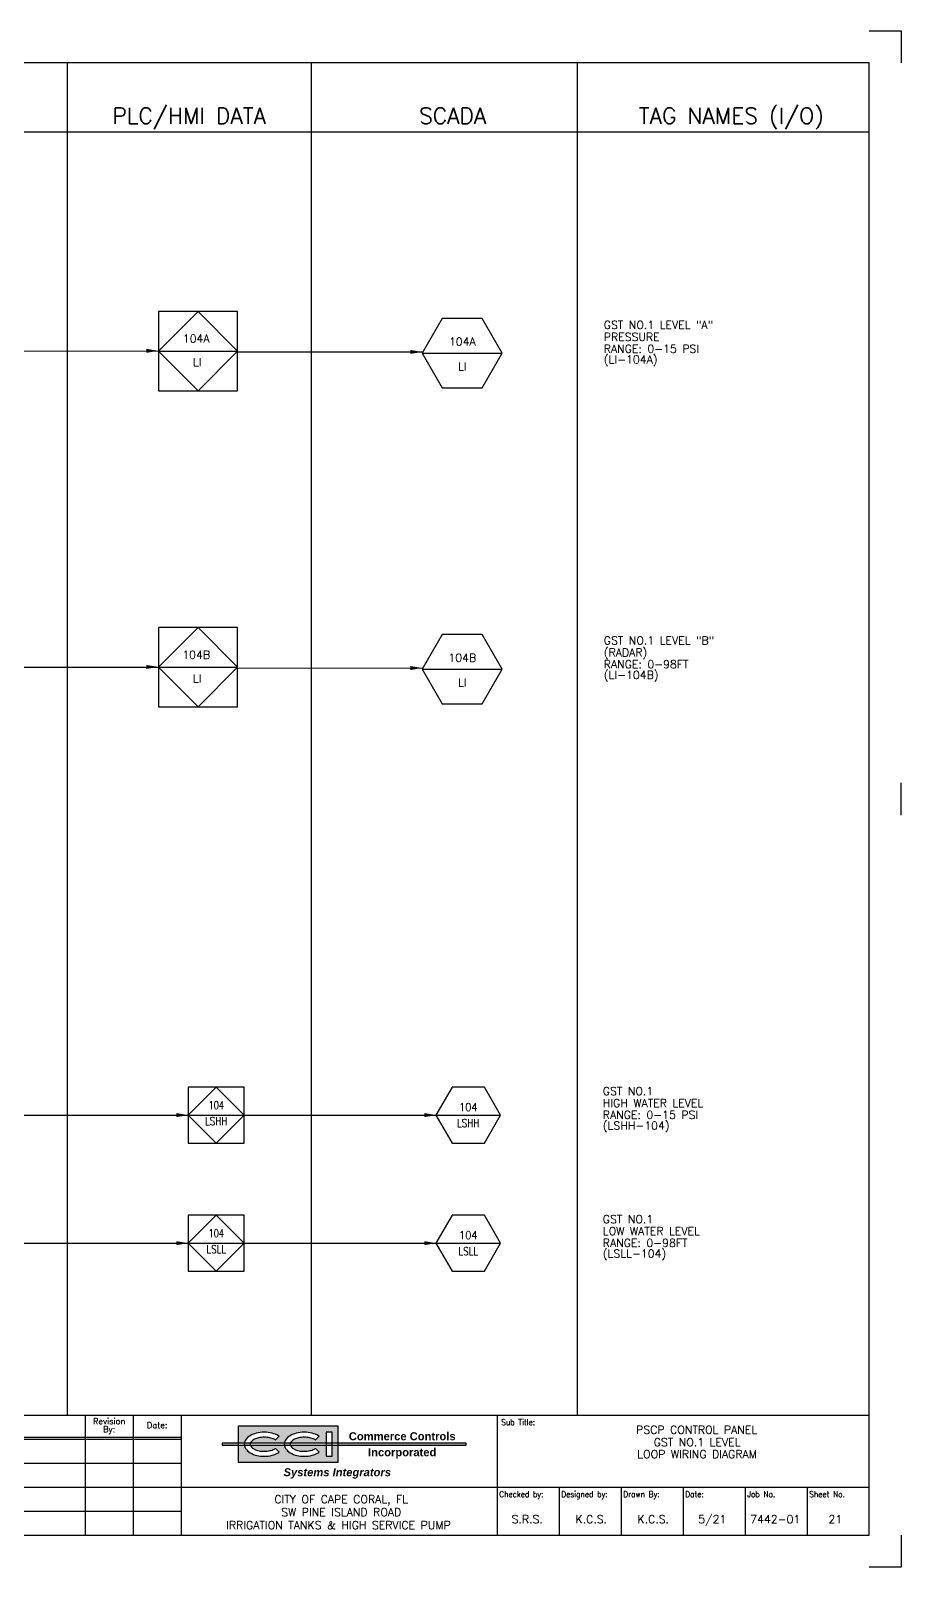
# Model space of a CAD drawing. Extents: x 0 to 36, y 0 to 24.
# Drawn here: x 22.4 to 36, y 0 to 24 of the extents above; entities that cross this region are included whole.
import ezdxf
from ezdxf.enums import TextEntityAlignment as Align

# ---------------------------------------------------------------- set-up
doc = ezdxf.new("R2010")
doc.units = 0
doc.header["$LTSCALE"] = 0.5
doc.header["$MEASUREMENT"] = 0
doc.layers.get('0').update_dxf_attribs({"linetype": 'CONTINUOUS'})
doc.layers.add('BORDER', color=2, linetype='CONTINUOUS')
doc.layers.add('CUT-MARK', color=5, linetype='CONTINUOUS')
doc.styles.add('arial', font='arialbd.ttf')
doc.styles.add('arialitalic', font='arialbi.ttf')
doc.styles.add('ROMANS', font='ROMANS.shx')
doc.linetypes.add('FENCELINE1', pattern='A,0.25,-0.1,[133,ltypeshp.shx,S=0.1,R=0,X=-0.1,Y=0],-0.1,1', length=1.45)

# ---------------------------------------------------------------- blocks, each defined once
blk = doc.blocks.new('CUTMARK')
at = {"color": 5}
for p, q in [((35.5, 24), (36, 24)), ((36, 24), (36, 23.5)), ((36, 11.75), (36, 12.25)), ((36, 0.5), (36, 0)), ((36, 0), (35.5, 0))]:
    blk.add_line(p, q, dxfattribs=at)
blk = doc.blocks.new('CCILOGO3')
h = blk.add_hatch(color=256)
h.paths.add_polyline_path([(25.922, 2.094, -0.060974), (26.047, 2.109, -0.060974), (26.172, 2.094, -0.074343), (26.268, 2.054, -0.016679), (26.281, 2.046), (26.221, 1.988, 0.036094), (26.202, 1.999, 0.064948), (26.135, 2.022, 0.051099), (26.047, 2.031, 0.051099), (25.958, 2.022, 0.064948), (25.892, 1.999, 0.104203), (25.841, 1.959, 0.105248), (25.83, 1.937), (26.36, 1.937, -0.117879), (26.38, 1.988, -0.106943), (26.451, 2.054, -0.074343), (26.547, 2.094, -0.060974), (26.672, 2.109, -0.060974), (26.797, 2.094, -0.074343), (26.893, 2.054, -0.016679), (26.906, 2.046), (26.846, 1.988, 0.036094), (26.827, 1.999, 0.064948), (26.76, 2.022, 0.051099), (26.672, 2.031, 0.051099), (26.583, 2.022, 0.064948), (26.517, 1.999, 0.104203), (26.466, 1.959, 0.105248), (26.455, 1.937), (27.016, 1.937), (27.016, 2.109), (27.109, 2.109), (27.109, 1.937), (27.203, 1.937), (27.203, 2.203), (25.641, 2.203), (25.641, 1.937), (25.735, 1.937, -0.117879), (25.755, 1.988, -0.106943), (25.826, 2.054, -0.074343)])
h.paths.add_polyline_path([(25.826, 1.789, -0.106943), (25.755, 1.856, -0.117879), (25.735, 1.906), (25.641, 1.906), (25.641, 1.641), (27.203, 1.641), (27.203, 1.906), (27.109, 1.906), (27.109, 1.734), (27.016, 1.734), (27.016, 1.906), (26.455, 1.906, 0.105248), (26.466, 1.885, 0.104203), (26.517, 1.845, 0.064948), (26.592, 1.819, 0.063643), (26.672, 1.812, 0.051099), (26.76, 1.822, 0.064948), (26.827, 1.845, 0.036094), (26.846, 1.856), (26.906, 1.798, -0.016679), (26.893, 1.789, -0.074343), (26.797, 1.75, -0.060974), (26.672, 1.734, -0.074995), (26.558, 1.745, -0.074343), (26.451, 1.789, -0.106943), (26.38, 1.856, -0.117879), (26.36, 1.906), (25.83, 1.906, 0.105248), (25.841, 1.885, 0.104203), (25.892, 1.845, 0.064948), (25.967, 1.819, 0.063643), (26.047, 1.812, 0.051099), (26.135, 1.822, 0.064948), (26.202, 1.845, 0.036094), (26.221, 1.856), (26.281, 1.798, -0.016679), (26.268, 1.789, -0.074343), (26.172, 1.75, -0.060974), (26.047, 1.734, -0.074995), (25.933, 1.745, -0.074343)])
h.paths.add_polyline_path([(25.641, 1.906), (25.641, 1.937), (25.391, 1.937), (25.391, 1.906)])
h.paths.add_polyline_path([(25.83, 1.906, -0.068202), (25.828, 1.922, -0.068202), (25.83, 1.937), (25.735, 1.937, 0.033731), (25.734, 1.922, 0.033731), (25.735, 1.906)])
h.paths.add_polyline_path([(26.455, 1.906, -0.068202), (26.453, 1.922, -0.068202), (26.455, 1.937), (26.36, 1.937, 0.033731), (26.359, 1.922, 0.033731), (26.36, 1.906)])
h.paths.add_polyline_path([(27.109, 1.906), (27.109, 1.937), (27.016, 1.937), (27.016, 1.906)])
h.paths.add_polyline_path([(29.203, 1.906), (29.203, 1.937), (27.203, 1.937), (27.203, 1.906)])
for p, q in [((27.203, 2.203), (25.641, 2.203)), ((25.641, 2.203), (25.641, 1.641)), ((27.203, 1.641), (27.203, 2.203)), ((29.203, 1.937), (25.391, 1.937)), ((25.391, 1.937), (25.391, 1.906)), ((26.221, 1.988), (26.281, 2.046)), ((26.846, 1.988), (26.906, 2.046)), ((27.109, 2.109), (27.016, 2.109)), ((27.016, 2.109), (27.016, 1.734)), ((27.109, 1.734), (27.109, 2.109)), ((29.203, 1.906), (29.203, 1.937)), ((25.391, 1.906), (29.203, 1.906)), ((26.221, 1.856), (26.281, 1.798)), ((26.846, 1.856), (26.906, 1.798)), ((27.016, 1.734), (27.109, 1.734)), ((25.641, 1.641), (27.203, 1.641))]:
    blk.add_line(p, q)
for centre, radius, start, end in [((25.851, 1.922), 0.116, 145.3805, 180), ((25.851, 1.922), 0.116, 180, 214.6195), ((25.944, 1.857), 0.23, 120.9638, 145.3805), ((26.006, 1.754), 0.35, 103.9568, 120.9638), ((25.886, 1.922), 0.0581, 140.3607, 180), ((25.886, 1.922), 0.0581, 180, 219.6393), ((25.962, 1.859), 0.157, 116.5651, 140.3607), ((26.013, 1.757), 0.271, 101.7009, 116.5651), ((26.047, 1.59), 0.519, 90, 103.9568), ((26.047, 1.595), 0.436, 90, 101.7009), ((26.047, 1.59), 0.519, 76.0432, 90), ((26.047, 1.595), 0.436, 78.2991, 90), ((26.08, 1.757), 0.271, 63.4349, 78.2991), ((26.088, 1.754), 0.35, 59.0362, 76.0432), ((26.131, 1.859), 0.157, 55.1664, 63.4349), ((26.149, 1.857), 0.23, 55.214, 59.0362), ((26.476, 1.922), 0.116, 145.3805, 180), ((26.476, 1.922), 0.116, 180, 214.6195), ((26.569, 1.857), 0.23, 120.9638, 145.3805), ((26.631, 1.754), 0.35, 103.9568, 120.9638), ((26.511, 1.922), 0.0581, 140.3607, 180), ((26.511, 1.922), 0.0581, 180, 219.6393), ((26.587, 1.859), 0.157, 116.5651, 140.3607), ((26.638, 1.757), 0.271, 101.7009, 116.5651), ((26.672, 1.59), 0.519, 90, 103.9568), ((26.672, 1.595), 0.436, 90, 101.7009), ((26.672, 1.59), 0.519, 76.0432, 90), ((26.672, 1.595), 0.436, 78.2991, 90), ((26.705, 1.757), 0.271, 63.4349, 78.2991), ((26.713, 1.754), 0.35, 59.0362, 76.0432), ((26.756, 1.859), 0.157, 55.1664, 63.4349), ((26.774, 1.857), 0.23, 55.214, 59.0362), ((25.944, 1.987), 0.23, 214.6195, 239.0362), ((26.027, 2.125), 0.391, 239.0362, 256.0432), ((25.962, 1.985), 0.157, 219.6393, 243.4349), ((26.028, 2.117), 0.305, 243.4349, 258.2991), ((26.025, 2.118), 0.384, 256.0432, 273.1986), ((26.031, 2.129), 0.317, 258.2991, 272.8654), ((26.047, 2.249), 0.436, 270, 281.7009), ((26.047, 2.253), 0.519, 270, 283.9568), ((26.08, 2.087), 0.271, 281.7009, 296.5651), ((26.088, 2.09), 0.35, 283.9568, 300.9638), ((26.131, 1.985), 0.157, 296.5651, 304.8336), ((26.149, 1.987), 0.23, 300.9638, 304.786), ((26.569, 1.987), 0.23, 214.6195, 239.0362), ((26.652, 2.125), 0.391, 239.0362, 256.0432), ((26.587, 1.985), 0.157, 219.6393, 243.4349), ((26.653, 2.117), 0.305, 243.4349, 258.2991), ((26.65, 2.118), 0.384, 256.0432, 273.1986), ((26.656, 2.129), 0.317, 258.2991, 272.8654), ((26.672, 2.249), 0.436, 270, 281.7009), ((26.672, 2.253), 0.519, 270, 283.9568), ((26.705, 2.087), 0.271, 281.7009, 296.5651), ((26.713, 2.09), 0.35, 283.9568, 300.9638), ((26.756, 1.985), 0.157, 296.5651, 304.8336), ((26.774, 1.987), 0.23, 300.9638, 304.786)]:
    blk.add_arc(centre, radius, start, end)
for s, style, p in [('Commerce Controls', 'arial', (28.203, 1.984)), ('Incorporated', 'arial', (28.203, 1.734)), ('Systems Integrators', 'arialitalic', (27.188, 1.422))]:
    blk.add_text(s, height=0.125, dxfattribs=dict(style=style)).set_placement(p, align=Align.CENTER)

msp = doc.modelspace()

# ---------------------------------------------------------------- linework, layer by layer
at = {"linetype": 'Continuous'}
for p, q in [((22.969, 23.5), (22.969, 2.375)), ((26.781, 23.5), (26.781, 2.375)), ((30.938, 23.5), (30.938, 2.375)), ((0.5, 22.422), (35.5, 22.422)), ((24.394, 18.995), (25.632, 18.995)), ((28.517, 18.965), (29.767, 18.965)), ((28.601, 18.965), (29.683, 18.965)), ((24.394, 14.058), (25.632, 14.058)), ((28.517, 14.028), (29.767, 14.028)), ((28.601, 14.028), (29.683, 14.028)), ((24.86, 7.062), (25.735, 7.062)), ((28.73, 7.062), (29.74, 7.062)), ((24.86, 5.062), (25.735, 5.062)), ((28.73, 5.062), (29.74, 5.062))]:
    msp.add_line(p, q, dxfattribs=at)
at = {"color": 0, "linetype": 'Continuous'}
for p, q in [((25.013, 19.615), (24.394, 18.995)), ((24.394, 19.615), (24.394, 18.376)), ((25.632, 19.615), (24.394, 19.615)), ((25.632, 18.995), (25.013, 19.615)), ((25.632, 18.376), (25.632, 19.615)), ((24.394, 18.995), (25.013, 18.376)), ((25.013, 18.376), (25.632, 18.995)), ((24.394, 18.376), (25.632, 18.376)), ((25.013, 14.677), (24.394, 14.058)), ((24.394, 14.677), (24.394, 13.438)), ((25.632, 14.677), (24.394, 14.677)), ((25.632, 14.058), (25.013, 14.677)), ((25.632, 13.438), (25.632, 14.677)), ((24.394, 14.058), (25.013, 13.438)), ((25.013, 13.438), (25.632, 14.058)), ((24.394, 13.438), (25.632, 13.438)), ((25.735, 7.5), (24.86, 7.5)), ((24.86, 7.5), (24.86, 6.625)), ((25.298, 7.5), (24.86, 7.062)), ((25.735, 7.062), (25.298, 7.5)), ((25.735, 6.625), (25.735, 7.5)), ((24.86, 7.062), (25.298, 6.625)), ((25.298, 6.625), (25.735, 7.062)), ((24.86, 6.625), (25.735, 6.625)), ((25.735, 5.5), (24.86, 5.5)), ((24.86, 5.5), (24.86, 4.625)), ((25.298, 5.5), (24.86, 5.062)), ((25.735, 5.062), (25.298, 5.5)), ((25.735, 4.625), (25.735, 5.5)), ((24.86, 5.062), (25.298, 4.625)), ((25.298, 4.625), (25.735, 5.062)), ((24.86, 4.625), (25.735, 4.625))]:
    msp.add_line(p, q, dxfattribs=at)
at = {"color": 0, "linetype": 'FENCELINE1', "ltscale": 0.5}
for p, q in [((21.562, 19), (24.394, 18.995)), ((21.562, 14.062), (24.394, 14.058)), ((21.39, 7.062), (24.86, 7.062)), ((21.39, 5.062), (24.86, 5.062))]:
    msp.add_line(p, q, dxfattribs=at)
at = {"linetype": 'FENCELINE1', "ltscale": 0.5}
for p, q in [((25.625, 18.986), (28.516, 18.983)), ((25.625, 14.049), (28.516, 14.045)), ((25.735, 7.062), (28.798, 7.062)), ((25.735, 5.062), (28.798, 5.062))]:
    msp.add_line(p, q, dxfattribs=at)
at = {"color": 2}
for p, q in [((19, 2.375), (24.75, 2.375)), ((23.25, 2.375), (23.25, 0.5)), ((24, 2.375), (24, 0.5)), ((24.754, 2.375), (35.5, 2.375)), ((24.754, 0.5), (24.754, 2.375)), ((29.688, 2.375), (29.688, 0.5)), ((19, 2.031), (24.746, 2.031)), ((19, 2), (24.75, 2)), ((19, 1.625), (24.75, 1.625)), ((19, 1.25), (24.75, 1.25)), ((24.754, 1.25), (35.5, 1.25)), ((30.656, 1.25), (30.656, 0.5)), ((31.625, 1.25), (31.625, 0.5)), ((32.594, 1.25), (32.594, 0.5)), ((33.562, 1.25), (33.562, 0.5)), ((34.531, 1.25), (34.531, 0.5)), ((19, 0.875), (24.75, 0.875))]:
    msp.add_line(p, q, dxfattribs=at)
at = {"color": 0}
for points in [[(28.829, 19.506), (28.517, 18.965), (28.829, 18.424), (29.454, 18.424), (29.767, 18.965), (29.454, 19.506)], [(28.829, 14.569), (28.517, 14.028), (28.829, 13.486), (29.454, 13.486), (29.767, 14.028), (29.454, 14.569)], [(28.983, 7.5), (28.73, 7.062), (28.983, 6.625), (29.488, 6.625), (29.74, 7.062), (29.488, 7.5)], [(28.983, 5.5), (28.73, 5.062), (28.983, 4.625), (29.488, 4.625), (29.74, 5.062), (29.488, 5.5)]]:
    msp.add_lwpolyline(points, close=True, dxfattribs=at)
at = {"color": 5}
for points in [[(24.206, 19.032), (24.206, 18.969), (24.394, 19)], [(28.329, 18.952), (28.329, 19.014), (28.517, 18.983)], [(24.206, 14.094), (24.206, 14.032), (24.394, 14.063)], [(28.329, 14.014), (28.329, 14.077), (28.517, 14.046)], [(24.673, 7.094), (24.673, 7.031), (24.86, 7.062)], [(28.548, 7.094), (28.548, 7.031), (28.735, 7.062)], [(24.673, 5.094), (24.673, 5.031), (24.86, 5.062)], [(28.548, 5.094), (28.548, 5.031), (28.735, 5.062)]]:
    msp.add_solid(points, dxfattribs=at)
at = {"layer": 'BORDER', "color": 2}
for p, q in [((35.5, 23.5), (0.5, 23.5)), ((35.5, 0.5), (35.5, 23.5)), ((0.5, 0.5), (35.5, 0.5))]:
    msp.add_line(p, q, dxfattribs=at)

# ---------------------------------------------------------------- block references
at = {"color": 0, "linetype": 'Continuous'}
msp.add_blockref('CCILOGO3', (0, 0), dxfattribs=at)
at = {"layer": 'CUT-MARK'}
msp.add_blockref('CUTMARK', (0, 0), dxfattribs=at)

# ---------------------------------------------------------------- texts
at = {"linetype": 'Continuous', "style": 'ROMANS'}
for s, height, p in [('PLC/HMI DATA', 0.25, (24.875, 22.547)), ('TAG NAMES (I/O)', 0.25, (33.344, 22.547)), (' SCADA', 0.25, (28.906, 22.547)), ('104A', 0.125, (24.984, 19.129)), ('104A', 0.125, (29.142, 19.081)), ('LI', 0.125, (25, 18.759)), ('LI', 0.125, (29.142, 18.694)), ('104B', 0.125, (24.984, 14.191)), ('104B', 0.125, (29.142, 14.144)), ('LI', 0.125, (25, 13.821)), ('LI', 0.125, (29.142, 13.757))]:
    msp.add_text(s, height=height, dxfattribs=at).set_placement(p, align=Align.CENTER)
at = {"color": 7, "linetype": 'Continuous', "style": 'ROMANS'}
for s, p in [('GST NO.1 LEVEL "A"', (31.352, 19.342)), ('PRESSURE', (31.352, 19.155)), ('RANGE: 0-15 PSI', (31.352, 18.97)), ('(LI-104A)', (31.352, 18.803)), ('GST NO.1 LEVEL "B"', (31.352, 14.414)), ('(RADAR)', (31.352, 14.226)), ('RANGE: 0-98FT', (31.352, 14.042)), ('(LI-104B)', (31.352, 13.875)), ('GST NO.1 ', (31.337, 7.375)), ('HIGH WATER LEVEL', (31.337, 7.188)), ('RANGE: 0-15 PSI', (31.337, 7.004)), ('(LSHH-104)', (31.337, 6.836)), ('GST NO.1', (31.337, 5.375)), ('LOW WATER LEVEL', (31.337, 5.188)), ('RANGE: 0-98FT', (31.337, 5.004)), ('(LSLL-104)', (31.337, 4.836))]:
    msp.add_text(s, height=0.125, dxfattribs=at).set_placement(p)
at = {"linetype": 'Continuous', "style": 'ROMANS'}
for s, width, p in [('104', 0.75, (25.298, 7.156)), ('104', 0.9, (29.235, 7.125)), ('LSHH', 0.8, (25.298, 6.906)), ('LSHH', 0.8, (29.235, 6.875)), ('104', 0.75, (25.298, 5.156)), ('104', 0.9, (29.235, 5.125)), ('LSLL', 0.8, (25.298, 4.906)), ('LSLL', 0.8, (29.235, 4.875))]:
    msp.add_text(s, height=0.125, dxfattribs=dict(at, width=width)).set_placement(p, align=Align.CENTER)
at = {"color": 2, "style": 'ROMANS'}
for s, p in [('Revision', (23.625, 2.281)), ('By:', (23.625, 2.156)), ('Date:', (24.375, 2.219))]:
    msp.add_text(s, height=0.0938, dxfattribs=at).set_placement(p, align=Align.MIDDLE_CENTER)
at = {"color": 2, "style": 'ROMANS', "width": 0.9}
for s, height, p in [('Sub Title:', 0.0938, (29.75, 2.219)), ('Checked by:', 0.09375, (29.719, 1.094)), ('Designed by:', 0.09375, (30.688, 1.094)), ('Drawn By:', 0.0938, (31.656, 1.094)), ('Date:', 0.0938, (32.625, 1.094)), ('Job No.', 0.0938, (33.594, 1.094)), ('Sheet No.', 0.0938, (34.562, 1.094))]:
    msp.add_text(s, height=height, dxfattribs=at).set_placement(p)
at = {"style": 'ROMANS'}
for s, p in [('PSCP CONTROL PANEL ', (32.846, 2.085)), ('GST NO.1 LEVEL', (32.81, 1.891)), ('LOOP WIRING DIAGRAM', (32.81, 1.704)), ('CITY OF CAPE CORAL, FL', (27.25, 1)), ('IRRIGATION TANKS & HIGH SERVICE PUMP ', (27.25, 0.595)), ('SW PINE ISLAND ROAD', (27.25, 0.798))]:
    msp.add_text(s, height=0.125, dxfattribs=at).set_placement(p, align=Align.CENTER)
at = {"layer": 'BORDER', "color": 4, "style": 'ROMANS'}
for s, p in [('S.R.S.', (30.156, 0.688)), ('K.C.S.', (31.156, 0.688)), ('K.C.S.', (32.125, 0.688)), ('5/21', (33.047, 0.688)), ('7442-01', (34.031, 0.688)), ('21', (34.969, 0.688))]:
    msp.add_text(s, height=0.125, dxfattribs=at).set_placement(p, align=Align.CENTER)

doc.saveas('drawing.dxf')
